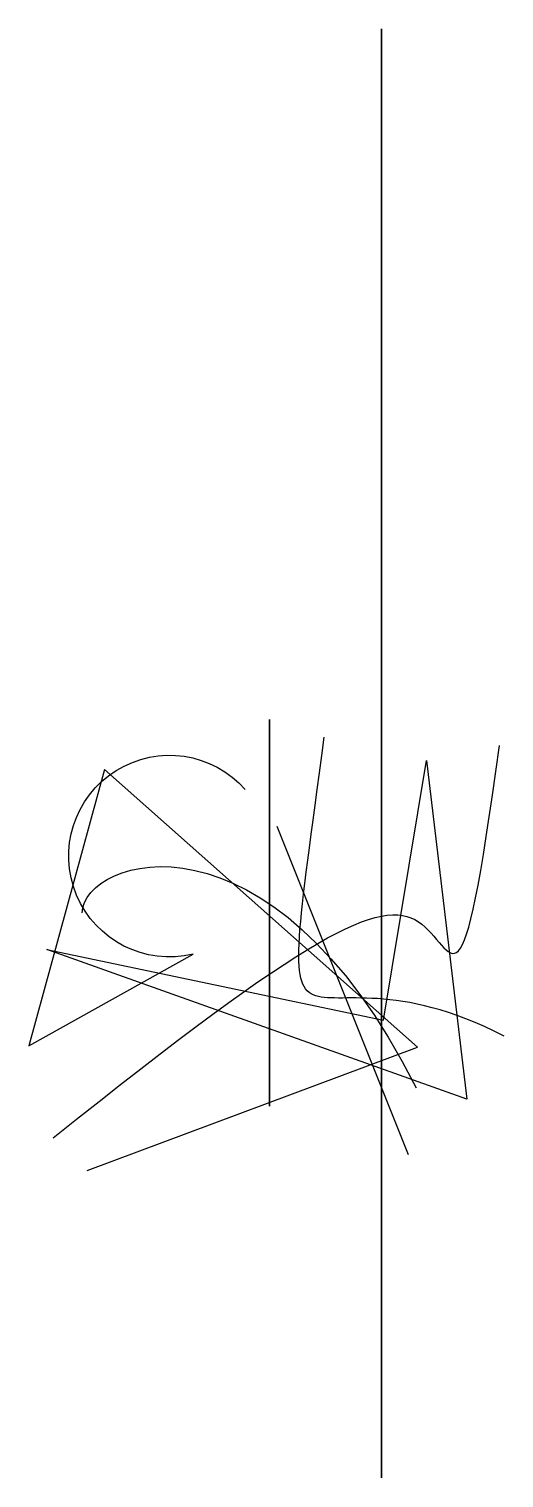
# Model space of a CAD drawing. Extents: x -5 to 4.9, y -11.1 to 18.9.
import ezdxf

# ---------------------------------------------------------------- set-up
doc = ezdxf.new("R2010")
doc.units = 0

msp = doc.modelspace()

# ---------------------------------------------------------------- linework, layer by layer
msp.add_lwpolyline([(-3.773, -4.714, 0), (3.064, -2.16, 0), (-3.419, 3.593), (-4.98, -2.132), (-1.582, -0.231, -1.772128), (-0.5, 3.175, -1.802337)], format="xyb")
msp.add_polyline3d([(4.089, -3.231, -0.769), (-4.61, -0.133, 2.002), (2.362, -1.599, -0.741), (3.255, 3.775, -0.543)], close=True)
at = {"extrusion": (1, 0, 0)}
msp.add_circle((3.923, 2.454, 2.318), 15, dxfattribs=at)
for points in [[(4.858, -1.927, 4.36), (0.4, 0.374, -3.244), (0.026, -4.014, -0.52), (1.134, 4.258, -2.791)], [(-4.479, -4.035, -3.695), (0.826, 0.21, -3.701), (3.782, 1.704, 2.095), (3.956, -1.862, 4.028), (4.761, 4.088, -4.542)], [(-3.878, 0.623, 0.96), (-3.847, 1.768, 4.46), (-0.002, 3.033, 3.05), (3.039, -2.998, -4.339)]]:
    msp.add_open_spline(points, degree=3)
at = {"layer": 'B', "extrusion": (1, 0, 0)}
msp.add_lwpolyline([(-1.814, -3.985, 1), (2.01, -3.451), (4.626, 4.715, 1), (-2.832, 0.519, 0), (-3.287, -4.251)], format="xyb", close=True, dxfattribs=at)
at = {"layer": 'MUROS'}
msp.add_line((0.154, 2.415, -2.398), (2.874, -4.378, 3.118), dxfattribs=at)

doc.saveas('drawing.dxf')
